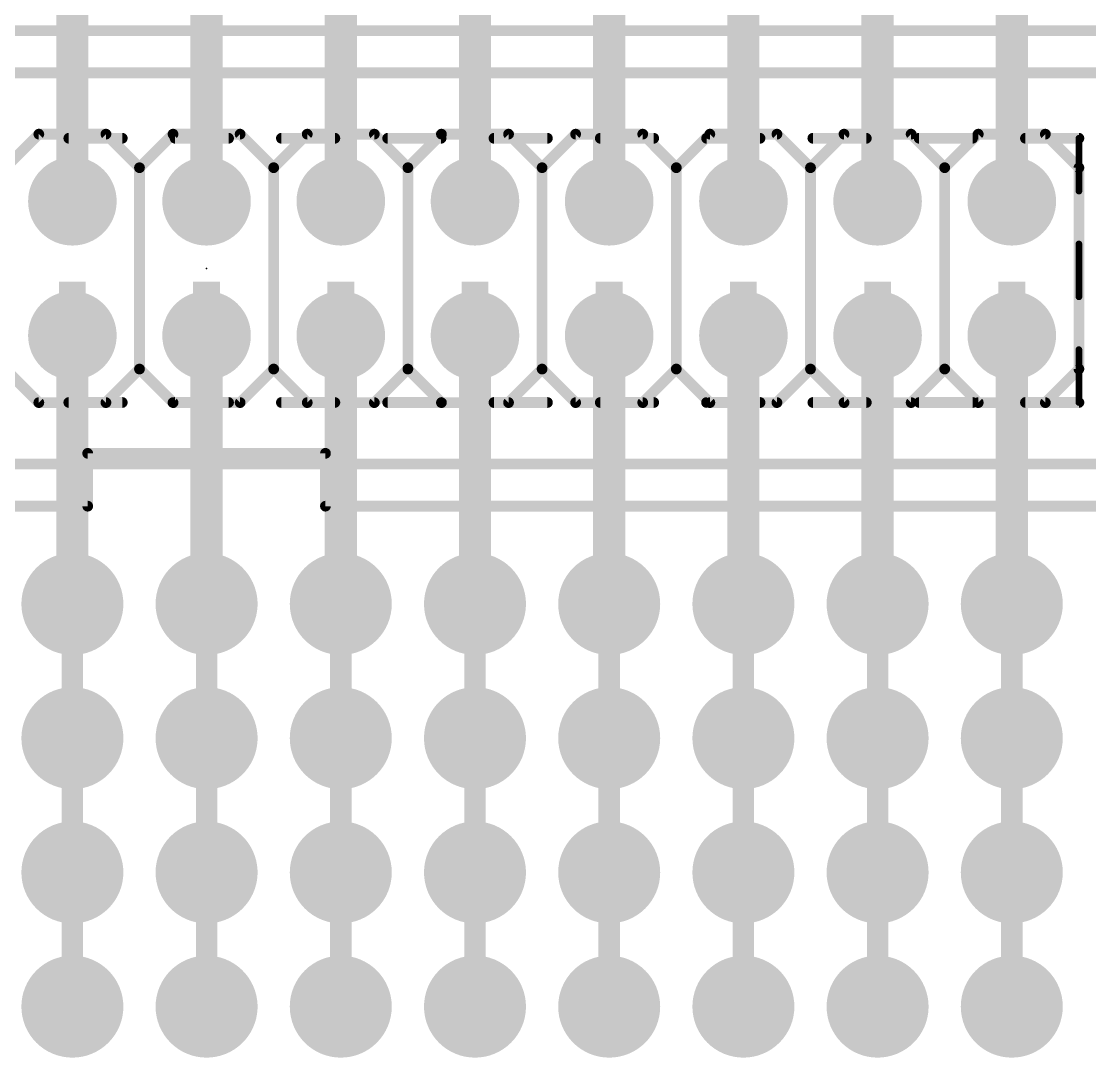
# Model space of a CAD drawing. Extents: x -31.7 to 31, y -33.5 to 32.4.
# Drawn here: x -3.51 to 16.71, y -14.94 to 4.67 of the extents above; entities that cross this region are included whole.
import ezdxf

# ---------------------------------------------------------------- set-up
doc = ezdxf.new("R2010")
doc.units = 0
for name, color, linetype in [('16', 132, 'CONTINUOUS'), ('17', 110, 'CONTINUOUS'), ('18', 110, 'CONTINUOUS'), ('21', 253, 'CONTINUOUS'), ('23', 53, 'CONTINUOUS'), ('51', 253, 'CONTINUOUS')]:
    doc.layers.add(name, color=color, linetype=linetype)

# ---------------------------------------------------------------- blocks, each defined once
blk = doc.blocks.new('RECT')
blk.add_solid([(-0.5, -0.5), (0.5, -0.5), (-0.5, 0.5), (0.5, 0.5)])
blk = doc.blocks.new('ROUNDP')
at = {"const_width": 0.5}
blk.add_lwpolyline([(0, -0.25, 1), (0, 0.25, 1), (0, -0.25)], format="xyb", dxfattribs=at)
blk = doc.blocks.new('ROUNDV')
at = {"const_width": 0.5}
blk.add_lwpolyline([(0, -0.25, 1), (0, 0.25, 1), (0, -0.25)], format="xyb", dxfattribs=at)

msp = doc.modelspace()

# ---------------------------------------------------------------- linework, layer by layer
at = {"layer": '16'}
for points, const_width in [([(-2.54, 1.27), (-2.54, 6.35)], 0.6096), ([(0, 1.27), (0, 6.35)], 0.6096), ([(2.54, 1.27), (2.54, 6.35)], 0.6096), ([(5.08, 1.27), (5.08, 6.35)], 0.6096), ([(7.62, 1.27), (7.62, 6.35)], 0.6096), ([(10.16, 6.35), (10.16, 1.27)], 0.6096), ([(12.7, 1.27), (12.7, 6.35)], 0.6096), ([(15.24, 6.35), (15.24, 1.27)], 0.6096), ([(-2.54, -1.27), (-2.54, -6.35)], 0.6096), ([(0, -1.27), (0, -6.35)], 0.6096), ([(2.54, -1.27), (2.54, -6.35)], 0.6096), ([(5.08, -6.35), (5.08, -1.27)], 0.6096), ([(7.62, -1.27), (7.62, -6.35)], 0.6096), ([(10.16, -6.35), (10.16, -1.27)], 0.6096), ([(12.7, -6.35), (12.7, -1.27)], 0.6096), ([(15.24, -1.27), (15.24, -6.35)], 0.6096), ([(-2.54, -8.89), (-2.54, -6.35)], 0.4064), ([(0, -8.89), (0, -6.35)], 0.4064), ([(2.54, -8.89), (2.54, -6.35)], 0.4064), ([(5.08, -8.89), (5.08, -6.35)], 0.4064), ([(7.62, -8.89), (7.62, -6.35)], 0.4064), ([(10.16, -8.89), (10.16, -6.35)], 0.4064), ([(12.7, -8.89), (12.7, -6.35)], 0.4064), ([(15.24, -8.89), (15.24, -6.35)], 0.4064), ([(-2.54, -11.43), (-2.54, -8.89)], 0.4064), ([(0, -11.43), (0, -8.89)], 0.4064), ([(2.54, -11.43), (2.54, -8.89)], 0.4064), ([(5.08, -11.43), (5.08, -8.89)], 0.4064), ([(7.62, -11.43), (7.62, -8.89)], 0.4064), ([(10.16, -11.43), (10.16, -8.89)], 0.4064), ([(12.7, -11.43), (12.7, -8.89)], 0.4064), ([(15.24, -11.43), (15.24, -8.89)], 0.4064), ([(-2.54, -13.97), (-2.54, -11.43)], 0.4064), ([(0, -13.97), (0, -11.43)], 0.4064), ([(2.54, -13.97), (2.54, -11.43)], 0.4064), ([(5.08, -13.97), (5.08, -11.43)], 0.4064), ([(7.62, -13.97), (7.62, -11.43)], 0.4064), ([(10.16, -13.97), (10.16, -11.43)], 0.4064), ([(12.7, -13.97), (12.7, -11.43)], 0.4064), ([(15.24, -13.97), (15.24, -11.43)], 0.4064)]:
    msp.add_lwpolyline(points, dxfattribs=dict(at, const_width=const_width))
for points, const_width in [([(-2.6924, 1.27, 1), (-2.3876, 1.27)], 0.3048), ([(-0.1524, 1.27, 1), (0.1524, 1.27)], 0.3048), ([(2.3876, 1.27, 1), (2.6924, 1.27)], 0.3048), ([(4.9276, 1.27, 1), (5.2324, 1.27)], 0.3048), ([(7.4676, 1.27, 1), (7.7724, 1.27)], 0.3048), ([(10.0076, 1.27, 1), (10.3124, 1.27)], 0.3048), ([(12.5476, 1.27, 1), (12.8524, 1.27)], 0.3048), ([(15.0876, 1.27, 1), (15.3924, 1.27)], 0.3048), ([(-2.3876, -1.27, 1), (-2.6924, -1.27)], 0.3048), ([(0.1524, -1.27, 1), (-0.1524, -1.27)], 0.3048), ([(2.6924, -1.27, 1), (2.3876, -1.27)], 0.3048), ([(5.2324, -1.27, 1), (4.9276, -1.27)], 0.3048), ([(7.7724, -1.27, 1), (7.4676, -1.27)], 0.3048), ([(10.3124, -1.27, 1), (10.0076, -1.27)], 0.3048), ([(12.8524, -1.27, 1), (12.5476, -1.27)], 0.3048), ([(15.3924, -1.27, 1), (15.0876, -1.27)], 0.3048), ([(-2.6924, -6.35, 1), (-2.3876, -6.35)], 0.3048), ([(-2.4384, -6.35, 1), (-2.6416, -6.35)], 0.2032), ([(-0.1524, -6.35, 1), (0.1524, -6.35)], 0.3048), ([(0.1016, -6.35, 1), (-0.1016, -6.35)], 0.2032), ([(2.3876, -6.35, 1), (2.6924, -6.35)], 0.3048), ([(2.6416, -6.35, 1), (2.4384, -6.35)], 0.2032), ([(4.9276, -6.35, 1), (5.2324, -6.35)], 0.3048), ([(5.1816, -6.35, 1), (4.9784, -6.35)], 0.2032), ([(7.4676, -6.35, 1), (7.7724, -6.35)], 0.3048), ([(7.7216, -6.35, 1), (7.5184, -6.35)], 0.2032), ([(10.0076, -6.35, 1), (10.3124, -6.35)], 0.3048), ([(10.2616, -6.35, 1), (10.0584, -6.35)], 0.2032), ([(12.5476, -6.35, 1), (12.8524, -6.35)], 0.3048), ([(12.8016, -6.35, 1), (12.5984, -6.35)], 0.2032), ([(15.0876, -6.35, 1), (15.3924, -6.35)], 0.3048), ([(15.3416, -6.35, 1), (15.1384, -6.35)], 0.2032), ([(-2.4384, -8.89, 1), (-2.6416, -8.89)], 0.2032), ([(0.1016, -8.89, 1), (-0.1016, -8.89)], 0.2032), ([(2.6416, -8.89, 1), (2.4384, -8.89)], 0.2032), ([(5.1816, -8.89, 1), (4.9784, -8.89)], 0.2032), ([(7.7216, -8.89, 1), (7.5184, -8.89)], 0.2032), ([(10.2616, -8.89, 1), (10.0584, -8.89)], 0.2032), ([(12.8016, -8.89, 1), (12.5984, -8.89)], 0.2032), ([(15.3416, -8.89, 1), (15.1384, -8.89)], 0.2032), ([(-2.6416, -8.89, 1), (-2.4384, -8.89)], 0.2032), ([(-0.1016, -8.89, 1), (0.1016, -8.89)], 0.2032), ([(2.4384, -8.89, 1), (2.6416, -8.89)], 0.2032), ([(4.9784, -8.89, 1), (5.1816, -8.89)], 0.2032), ([(7.5184, -8.89, 1), (7.7216, -8.89)], 0.2032), ([(10.0584, -8.89, 1), (10.2616, -8.89)], 0.2032), ([(12.5984, -8.89, 1), (12.8016, -8.89)], 0.2032), ([(15.1384, -8.89, 1), (15.3416, -8.89)], 0.2032), ([(-2.4384, -11.43, 1), (-2.6416, -11.43)], 0.2032), ([(0.1016, -11.43, 1), (-0.1016, -11.43)], 0.2032), ([(2.6416, -11.43, 1), (2.4384, -11.43)], 0.2032), ([(5.1816, -11.43, 1), (4.9784, -11.43)], 0.2032), ([(7.7216, -11.43, 1), (7.5184, -11.43)], 0.2032), ([(10.2616, -11.43, 1), (10.0584, -11.43)], 0.2032), ([(12.8016, -11.43, 1), (12.5984, -11.43)], 0.2032), ([(15.3416, -11.43, 1), (15.1384, -11.43)], 0.2032), ([(-2.6416, -11.43, 1), (-2.4384, -11.43)], 0.2032), ([(-0.1016, -11.43, 1), (0.1016, -11.43)], 0.2032), ([(2.4384, -11.43, 1), (2.6416, -11.43)], 0.2032), ([(4.9784, -11.43, 1), (5.1816, -11.43)], 0.2032), ([(7.5184, -11.43, 1), (7.7216, -11.43)], 0.2032), ([(10.0584, -11.43, 1), (10.2616, -11.43)], 0.2032), ([(12.5984, -11.43, 1), (12.8016, -11.43)], 0.2032), ([(15.1384, -11.43, 1), (15.3416, -11.43)], 0.2032), ([(-2.6416, -13.97, 1), (-2.4384, -13.97)], 0.2032), ([(-0.1016, -13.97, 1), (0.1016, -13.97)], 0.2032), ([(2.4384, -13.97, 1), (2.6416, -13.97)], 0.2032), ([(4.9784, -13.97, 1), (5.1816, -13.97)], 0.2032), ([(7.5184, -13.97, 1), (7.7216, -13.97)], 0.2032), ([(10.0584, -13.97, 1), (10.2616, -13.97)], 0.2032), ([(12.5984, -13.97, 1), (12.8016, -13.97)], 0.2032), ([(15.1384, -13.97, 1), (15.3416, -13.97)], 0.2032)]:
    msp.add_lwpolyline(points, format="xyb", dxfattribs=dict(at, const_width=const_width))
at = {"layer": '21', "const_width": 0.2032}
for points in [[(20.31, 4.5), (-20.31, 4.5)], [(-3.81, 1.905), (-3.175, 2.54)], [(-3.175, 2.54), (-1.905, 2.54)], [(-1.905, 2.54), (-1.27, 1.905)], [(-1.27, 1.905), (-0.635, 2.54)], [(-0.635, 2.54), (0.635, 2.54)], [(0.635, 2.54), (1.27, 1.905)], [(1.27, 1.905), (1.905, 2.54)], [(1.905, 2.54), (3.175, 2.54)], [(3.175, 2.54), (3.81, 1.905)], [(3.81, 1.905), (4.445, 2.54)], [(4.445, 2.54), (5.715, 2.54)], [(5.715, 2.54), (6.35, 1.905)], [(6.35, 1.905), (6.985, 2.54)], [(6.985, 2.54), (8.255, 2.54)], [(8.255, 2.54), (8.89, 1.905)], [(8.89, 1.905), (9.525, 2.54)], [(9.525, 2.54), (10.795, 2.54)], [(10.795, 2.54), (11.43, 1.905)], [(11.43, 1.905), (12.065, 2.54)], [(12.065, 2.54), (13.335, 2.54)], [(13.97, 1.905), (13.335, 2.54)], [(13.97, 1.905), (14.605, 2.54)], [(15.875, 2.54), (14.605, 2.54)], [(15.875, 2.54), (16.51, 1.905)], [(-1.27, 1.905), (-1.27, -1.905)], [(1.27, 1.905), (1.27, -1.905)], [(3.81, 1.905), (3.81, -1.905)], [(6.35, 1.905), (6.35, -1.905)], [(8.89, 1.905), (8.89, -1.905)], [(11.43, 1.905), (11.43, -1.905)], [(13.97, 1.905), (13.97, -1.905)], [(16.51, 1.905), (16.51, -1.905)], [(-3.81, -1.905), (-3.175, -2.54)], [(-1.905, -2.54), (-1.27, -1.905)], [(-1.27, -1.905), (-0.635, -2.54)], [(1.27, -1.905), (0.635, -2.54)], [(1.27, -1.905), (1.905, -2.54)], [(3.81, -1.905), (3.175, -2.54)], [(3.81, -1.905), (4.445, -2.54)], [(6.35, -1.905), (5.715, -2.54)], [(6.35, -1.905), (6.985, -2.54)], [(8.89, -1.905), (8.255, -2.54)], [(8.89, -1.905), (9.525, -2.54)], [(11.43, -1.905), (10.795, -2.54)], [(11.43, -1.905), (12.065, -2.54)], [(13.97, -1.905), (13.335, -2.54)], [(13.97, -1.905), (14.605, -2.54)], [(16.51, -1.905), (15.875, -2.54)], [(-3.175, -2.54), (-1.905, -2.54)], [(0.635, -2.54), (-0.635, -2.54)], [(3.175, -2.54), (1.905, -2.54)], [(5.715, -2.54), (4.445, -2.54)], [(8.255, -2.54), (6.985, -2.54)], [(10.795, -2.54), (9.525, -2.54)], [(13.335, -2.54), (12.065, -2.54)], [(15.875, -2.54), (14.605, -2.54)], [(-2.25, -3.5), (2.25, -3.5)], [(-2.25, -4.5), (-2.25, -3.5)], [(2.25, -3.5), (2.25, -4.5)], [(-20.31, -4.5), (-2.25, -4.5)], [(2.25, -4.5), (20.31, -4.5)]]:
    msp.add_lwpolyline(points, dxfattribs=at)
at = {"layer": '21', "const_width": 0.1016}
for points in [[(-3.175, 2.5908, 1), (-3.175, 2.4892)], [(-3.1391, 2.5041, 1), (-3.2109, 2.5759)], [(-1.8691, 2.5759, 1), (-1.9409, 2.5041)], [(-1.905, 2.4892, 1), (-1.905, 2.5908)], [(-0.635, 2.5908, 1), (-0.635, 2.4892)], [(-0.5991, 2.5041, 1), (-0.6709, 2.5759)], [(0.6709, 2.5759, 1), (0.5991, 2.5041)], [(0.635, 2.4892, 1), (0.635, 2.5908)], [(1.905, 2.5908, 1), (1.905, 2.4892)], [(1.9409, 2.5041, 1), (1.8691, 2.5759)], [(3.2109, 2.5759, 1), (3.1391, 2.5041)], [(3.175, 2.4892, 1), (3.175, 2.5908)], [(4.445, 2.5908, 1), (4.445, 2.4892)], [(4.4809, 2.5041, 1), (4.4091, 2.5759)], [(5.7509, 2.5759, 1), (5.6791, 2.5041)], [(5.715, 2.4892, 1), (5.715, 2.5908)], [(6.985, 2.5908, 1), (6.985, 2.4892)], [(7.0209, 2.5041, 1), (6.9491, 2.5759)], [(8.2909, 2.5759, 1), (8.2191, 2.5041)], [(8.255, 2.4892, 1), (8.255, 2.5908)], [(9.525, 2.5908, 1), (9.525, 2.4892)], [(9.5609, 2.5041, 1), (9.4891, 2.5759)], [(10.8309, 2.5759, 1), (10.7591, 2.5041)], [(10.795, 2.4892, 1), (10.795, 2.5908)], [(12.065, 2.5908, 1), (12.065, 2.4892)], [(12.1009, 2.5041, 1), (12.0291, 2.5759)], [(13.3709, 2.5759, 1), (13.2991, 2.5041)], [(13.335, 2.4892, 1), (13.335, 2.5908)], [(14.605, 2.5908, 1), (14.605, 2.4892)], [(14.6409, 2.5041, 1), (14.5691, 2.5759)], [(15.9109, 2.5759, 1), (15.8391, 2.5041)], [(15.875, 2.4892, 1), (15.875, 2.5908)], [(-1.2192, 1.905, 1), (-1.3208, 1.905)], [(-1.3059, 1.9409, 1), (-1.2341, 1.8691)], [(-1.3059, 1.8691, 1), (-1.2341, 1.9409)], [(1.3208, 1.905, 1), (1.2192, 1.905)], [(1.2341, 1.9409, 1), (1.3059, 1.8691)], [(1.2341, 1.8691, 1), (1.3059, 1.9409)], [(3.8608, 1.905, 1), (3.7592, 1.905)], [(3.7741, 1.9409, 1), (3.8459, 1.8691)], [(3.7741, 1.8691, 1), (3.8459, 1.9409)], [(6.4008, 1.905, 1), (6.2992, 1.905)], [(6.3141, 1.9409, 1), (6.3859, 1.8691)], [(6.3141, 1.8691, 1), (6.3859, 1.9409)], [(8.9408, 1.905, 1), (8.8392, 1.905)], [(8.8541, 1.9409, 1), (8.9259, 1.8691)], [(8.8541, 1.8691, 1), (8.9259, 1.9409)], [(11.4808, 1.905, 1), (11.3792, 1.905)], [(11.3941, 1.9409, 1), (11.4659, 1.8691)], [(11.3941, 1.8691, 1), (11.4659, 1.9409)], [(14.0208, 1.905, 1), (13.9192, 1.905)], [(13.9341, 1.9409, 1), (14.0059, 1.8691)], [(13.9341, 1.8691, 1), (14.0059, 1.9409)], [(16.5608, 1.905, 1), (16.4592, 1.905)], [(16.4741, 1.8691, 1), (16.5459, 1.9409)], [(-1.2341, -1.8691, 1), (-1.3059, -1.9409)], [(-1.2341, -1.9409, 1), (-1.3059, -1.8691)], [(1.3059, -1.8691, 1), (1.2341, -1.9409)], [(1.3059, -1.9409, 1), (1.2341, -1.8691)], [(3.8459, -1.8691, 1), (3.7741, -1.9409)], [(3.8459, -1.9409, 1), (3.7741, -1.8691)], [(6.3859, -1.8691, 1), (6.3141, -1.9409)], [(6.3859, -1.9409, 1), (6.3141, -1.8691)], [(8.9259, -1.8691, 1), (8.8541, -1.9409)], [(8.9259, -1.9409, 1), (8.8541, -1.8691)], [(11.4659, -1.8691, 1), (11.3941, -1.9409)], [(11.4659, -1.9409, 1), (11.3941, -1.8691)], [(14.0059, -1.8691, 1), (13.9341, -1.9409)], [(14.0059, -1.9409, 1), (13.9341, -1.8691)], [(16.5459, -1.9409, 1), (16.4741, -1.8691)], [(-1.3208, -1.905, 1), (-1.2192, -1.905)], [(1.2192, -1.905, 1), (1.3208, -1.905)], [(3.7592, -1.905, 1), (3.8608, -1.905)], [(6.2992, -1.905, 1), (6.4008, -1.905)], [(8.8392, -1.905, 1), (8.9408, -1.905)], [(11.3792, -1.905, 1), (11.4808, -1.905)], [(13.9192, -1.905, 1), (14.0208, -1.905)], [(16.4592, -1.905, 1), (16.5608, -1.905)], [(-3.175, -2.4892, 1), (-3.175, -2.5908)], [(-3.2109, -2.5759, 1), (-3.1391, -2.5041)], [(-1.9409, -2.5041, 1), (-1.8691, -2.5759)], [(-1.905, -2.5908, 1), (-1.905, -2.4892)], [(-0.635, -2.4892, 1), (-0.635, -2.5908)], [(-0.6709, -2.5759, 1), (-0.5991, -2.5041)], [(0.5991, -2.5041, 1), (0.6709, -2.5759)], [(0.635, -2.5908, 1), (0.635, -2.4892)], [(1.905, -2.4892, 1), (1.905, -2.5908)], [(1.8691, -2.5759, 1), (1.9409, -2.5041)], [(3.1391, -2.5041, 1), (3.2109, -2.5759)], [(3.175, -2.5908, 1), (3.175, -2.4892)], [(4.445, -2.4892, 1), (4.445, -2.5908)], [(4.4091, -2.5759, 1), (4.4809, -2.5041)], [(5.6791, -2.5041, 1), (5.7509, -2.5759)], [(5.715, -2.5908, 1), (5.715, -2.4892)], [(6.985, -2.4892, 1), (6.985, -2.5908)], [(6.9491, -2.5759, 1), (7.0209, -2.5041)], [(8.2191, -2.5041, 1), (8.2909, -2.5759)], [(8.255, -2.5908, 1), (8.255, -2.4892)], [(9.525, -2.4892, 1), (9.525, -2.5908)], [(9.4891, -2.5759, 1), (9.5609, -2.5041)], [(10.7591, -2.5041, 1), (10.8309, -2.5759)], [(10.795, -2.5908, 1), (10.795, -2.4892)], [(12.065, -2.4892, 1), (12.065, -2.5908)], [(12.0291, -2.5759, 1), (12.1009, -2.5041)], [(13.2991, -2.5041, 1), (13.3709, -2.5759)], [(13.335, -2.5908, 1), (13.335, -2.4892)], [(14.605, -2.4892, 1), (14.605, -2.5908)], [(14.5691, -2.5759, 1), (14.6409, -2.5041)], [(15.8391, -2.5041, 1), (15.9109, -2.5759)], [(15.875, -2.5908, 1), (15.875, -2.4892)], [(-2.25, -3.4492, 1), (-2.25, -3.5508)], [(-2.1992, -3.5, 1), (-2.3008, -3.5)], [(2.3008, -3.5, 1), (2.1992, -3.5)], [(2.25, -3.5508, 1), (2.25, -3.4492)], [(-2.25, -4.5508, 1), (-2.25, -4.4492)], [(2.25, -4.4492, 1), (2.25, -4.5508)], [(-2.3008, -4.5, 1), (-2.1992, -4.5)], [(2.1992, -4.5, 1), (2.3008, -4.5)]]:
    msp.add_lwpolyline(points, format="xyb", dxfattribs=at)
at = {"layer": '23'}
msp.add_point((0, 0), dxfattribs=at)
at = {"layer": '51'}
for points, const_width in [([(19.51, 3.7), (-19.51, 3.7)], 0.2032), ([(-2.6076, 2.462), (-1.5959, 2.462)], 0.2032), ([(-0.5959, 2.462), (0.4159, 2.462)], 0.2032), ([(1.4159, 2.462), (2.4276, 2.462)], 0.2032), ([(3.4276, 2.462), (4.4394, 2.462)], 0.2032), ([(5.4394, 2.462), (6.4512, 2.462)], 0.2032), ([(7.4512, 2.462), (8.4629, 2.462)], 0.2032), ([(9.4629, 2.462), (10.4747, 2.462)], 0.2032), ([(11.4747, 2.462), (12.4865, 2.462)], 0.2032), ([(13.4865, 2.462), (14.4982, 2.462)], 0.2032), ([(15.4982, 2.462), (16.51, 2.462)], 0.2032), ([(16.51, 2.462), (16.51, 1.462)], 0.127), ([(16.51, 0.462), (16.51, -0.538)], 0.127), ([(16.51, -1.538), (16.51, -2.538)], 0.127), ([(-1.5959, -2.538), (-2.6076, -2.538)], 0.2032), ([(0.4159, -2.538), (-0.5959, -2.538)], 0.2032), ([(2.4276, -2.538), (1.4159, -2.538)], 0.2032), ([(4.4394, -2.538), (3.4276, -2.538)], 0.2032), ([(6.4512, -2.538), (5.4394, -2.538)], 0.2032), ([(8.4629, -2.538), (7.4512, -2.538)], 0.2032), ([(10.4747, -2.538), (9.4629, -2.538)], 0.2032), ([(12.4865, -2.538), (11.4747, -2.538)], 0.2032), ([(14.4982, -2.538), (13.4865, -2.538)], 0.2032), ([(16.51, -2.538), (15.4982, -2.538)], 0.2032), ([(19.51, -3.7), (-19.51, -3.7)], 0.2032)]:
    msp.add_lwpolyline(points, dxfattribs=dict(at, const_width=const_width))
for points, const_width in [([(-2.6076, 2.5128, 1), (-2.6076, 2.4112)], 0.1016), ([(-1.5959, 2.4112, 1), (-1.5959, 2.5128)], 0.1016), ([(-0.5959, 2.5128, 1), (-0.5959, 2.4112)], 0.1016), ([(0.4159, 2.4112, 1), (0.4159, 2.5128)], 0.1016), ([(1.4159, 2.5128, 1), (1.4159, 2.4112)], 0.1016), ([(2.4276, 2.4112, 1), (2.4276, 2.5128)], 0.1016), ([(3.4276, 2.5128, 1), (3.4276, 2.4112)], 0.1016), ([(4.4394, 2.4112, 1), (4.4394, 2.5128)], 0.1016), ([(5.4394, 2.5128, 1), (5.4394, 2.4112)], 0.1016), ([(6.4512, 2.4112, 1), (6.4512, 2.5128)], 0.1016), ([(7.4512, 2.5128, 1), (7.4512, 2.4112)], 0.1016), ([(8.4629, 2.4112, 1), (8.4629, 2.5128)], 0.1016), ([(9.4629, 2.5128, 1), (9.4629, 2.4112)], 0.1016), ([(10.4747, 2.4112, 1), (10.4747, 2.5128)], 0.1016), ([(11.4747, 2.5128, 1), (11.4747, 2.4112)], 0.1016), ([(12.4865, 2.4112, 1), (12.4865, 2.5128)], 0.1016), ([(13.4865, 2.5128, 1), (13.4865, 2.4112)], 0.1016), ([(14.4982, 2.4112, 1), (14.4982, 2.5128)], 0.1016), ([(15.4982, 2.5128, 1), (15.4982, 2.4112)], 0.1016), ([(16.5418, 2.462, 1), (16.4783, 2.462)], 0.0635), ([(16.51, 2.4112, 1), (16.51, 2.5128)], 0.1016), ([(16.4783, 1.462, 1), (16.5418, 1.462)], 0.0635), ([(16.5418, 0.462, 1), (16.4783, 0.462)], 0.0635), ([(16.4783, -0.538, 1), (16.5418, -0.538)], 0.0635), ([(16.5418, -1.538, 1), (16.4783, -1.538)], 0.0635), ([(-2.6076, -2.4872, 1), (-2.6076, -2.5888)], 0.1016), ([(-1.5959, -2.5888, 1), (-1.5959, -2.4872)], 0.1016), ([(-0.5959, -2.4872, 1), (-0.5959, -2.5888)], 0.1016), ([(0.4159, -2.5888, 1), (0.4159, -2.4872)], 0.1016), ([(1.4159, -2.4872, 1), (1.4159, -2.5888)], 0.1016), ([(2.4276, -2.5888, 1), (2.4276, -2.4872)], 0.1016), ([(3.4276, -2.4872, 1), (3.4276, -2.5888)], 0.1016), ([(4.4394, -2.5888, 1), (4.4394, -2.4872)], 0.1016), ([(5.4394, -2.4872, 1), (5.4394, -2.5888)], 0.1016), ([(6.4512, -2.5888, 1), (6.4512, -2.4872)], 0.1016), ([(7.4512, -2.4872, 1), (7.4512, -2.5888)], 0.1016), ([(8.4629, -2.5888, 1), (8.4629, -2.4872)], 0.1016), ([(9.4629, -2.4872, 1), (9.4629, -2.5888)], 0.1016), ([(10.4747, -2.5888, 1), (10.4747, -2.4872)], 0.1016), ([(11.4747, -2.4872, 1), (11.4747, -2.5888)], 0.1016), ([(12.4865, -2.5888, 1), (12.4865, -2.4872)], 0.1016), ([(13.4865, -2.4872, 1), (13.4865, -2.5888)], 0.1016), ([(14.4982, -2.5888, 1), (14.4982, -2.4872)], 0.1016), ([(15.4982, -2.4872, 1), (15.4982, -2.5888)], 0.1016), ([(16.4783, -2.538, 1), (16.5418, -2.538)], 0.0635), ([(16.51, -2.5888, 1), (16.51, -2.4872)], 0.1016)]:
    msp.add_lwpolyline(points, format="xyb", dxfattribs=dict(at, const_width=const_width))

# ---------------------------------------------------------------- block references
at = {"layer": '17', "xscale": 1.6764, "yscale": 1.6764}
for p in [(-2.54, 1.27), (-2.54, 1.27), (0, 1.27), (0, 1.27), (2.54, 1.27), (2.54, 1.27), (5.08, 1.27), (5.08, 1.27), (7.62, 1.27), (7.62, 1.27), (10.16, 1.27), (10.16, 1.27), (12.7, 1.27), (12.7, 1.27), (15.24, 1.27), (15.24, 1.27), (-2.54, -1.27), (-2.54, -1.27), (0, -1.27), (0, -1.27), (2.54, -1.27), (2.54, -1.27), (5.08, -1.27), (5.08, -1.27), (7.62, -1.27), (7.62, -1.27), (10.16, -1.27), (10.16, -1.27), (12.7, -1.27), (12.7, -1.27), (15.24, -1.27), (15.24, -1.27)]:
    msp.add_blockref('ROUNDP', p, dxfattribs=at)
at = {"layer": '18', "xscale": 1.9304, "yscale": 1.9304}
for p in [(-2.54, -6.35), (-2.54, -6.35), (0, -6.35), (0, -6.35), (2.54, -6.35), (2.54, -6.35), (5.08, -6.35), (5.08, -6.35), (7.62, -6.35), (7.62, -6.35), (10.16, -6.35), (10.16, -6.35), (12.7, -6.35), (12.7, -6.35), (15.24, -6.35), (15.24, -6.35), (-2.54, -8.89), (-2.54, -8.89), (0, -8.89), (0, -8.89), (2.54, -8.89), (2.54, -8.89), (5.08, -8.89), (5.08, -8.89), (7.62, -8.89), (7.62, -8.89), (10.16, -8.89), (10.16, -8.89), (12.7, -8.89), (12.7, -8.89), (15.24, -8.89), (15.24, -8.89), (-2.54, -11.43), (-2.54, -11.43), (0, -11.43), (0, -11.43), (2.54, -11.43), (2.54, -11.43), (5.08, -11.43), (5.08, -11.43), (7.62, -11.43), (7.62, -11.43), (10.16, -11.43), (10.16, -11.43), (12.7, -11.43), (12.7, -11.43), (15.24, -11.43), (15.24, -11.43), (-2.54, -13.97), (-2.54, -13.97), (0, -13.97), (0, -13.97), (2.54, -13.97), (2.54, -13.97), (5.08, -13.97), (5.08, -13.97), (7.62, -13.97), (7.62, -13.97), (10.16, -13.97), (10.16, -13.97), (12.7, -13.97), (12.7, -13.97), (15.24, -13.97), (15.24, -13.97)]:
    msp.add_blockref('ROUNDV', p, dxfattribs=at)
at = {"layer": '51', "xscale": 0.508, "yscale": 0.508}
for p in [(-2.54, 2.032), (0, 2.032), (2.54, 2.032), (5.08, 2.032), (7.62, 2.032), (10.16, 2.032), (12.7, 2.032), (15.24, 2.032), (-2.54, -0.508), (0, -0.508), (2.54, -0.508), (5.08, -0.508), (7.62, -0.508), (10.16, -0.508), (12.7, -0.508), (15.24, -0.508)]:
    msp.add_blockref('RECT', p, dxfattribs=at)

doc.saveas('drawing.dxf')
